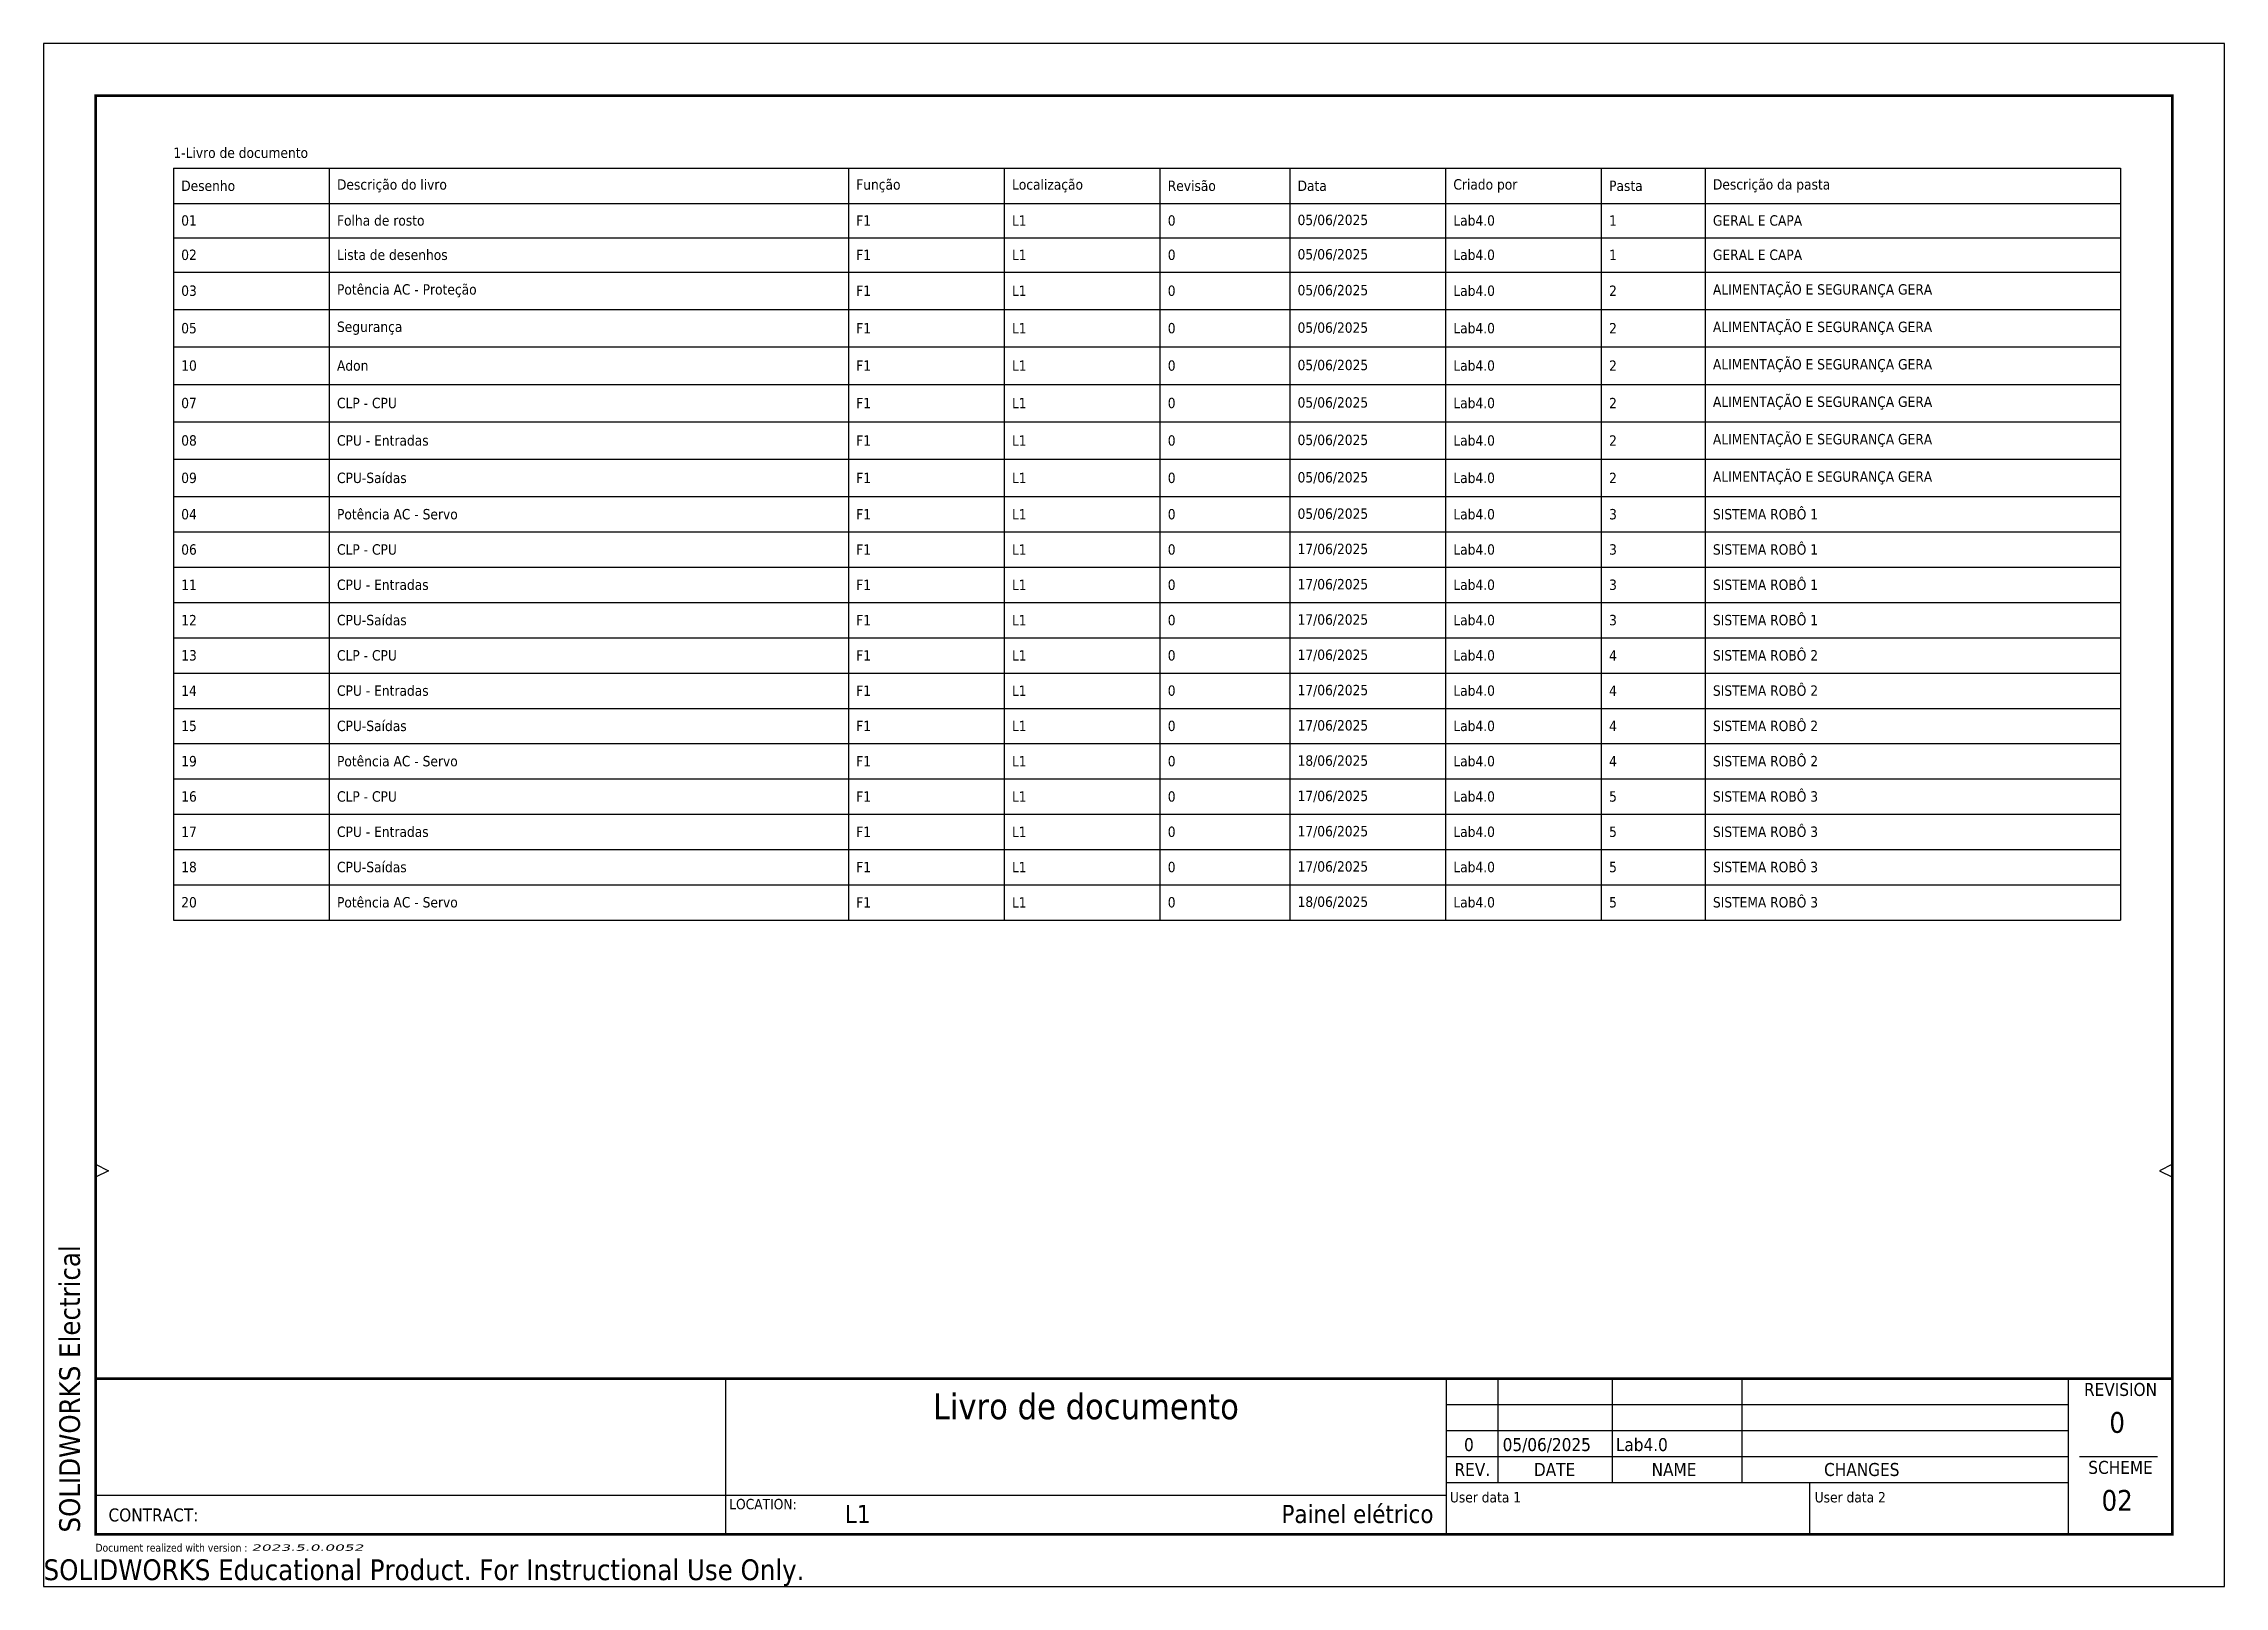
# Model space of a CAD drawing. Header units: millimetres. Extents: x 0 to 420, y 0 to 297.
import ezdxf
from ezdxf.enums import TextEntityAlignment as Align

# ---------------------------------------------------------------- set-up
doc = ezdxf.new("R2010")
doc.units = ezdxf.units.MM
doc.header["$LTSCALE"] = 10
doc.layers.add('DoNotPrint', color=7, linetype='Continuous', plot=False)
doc.layers.add('TITLEBLOCK', color=7, linetype='Continuous')
doc.styles.add('TAHOMA_STANDARD', font='')
doc.styles.add('TR_BOM_DATA', font='tahoma.ttf', dxfattribs={"height": 2})
doc.styles.add('TR_BOM_HEADING', font='tahoma.ttf', dxfattribs={"height": 2})
doc.styles.add('TR_BOM_TITLE', font='tahoma.ttf', dxfattribs={"height": 2})
doc.styles.get('TAHOMA_STANDARD').set_extended_font_data('Tahoma')

# ---------------------------------------------------------------- blocks, each defined once
blk = doc.blocks.new('TR_FDP_BASEA3_EN')
at = {"color": 7}
for p, q in [((10, 81.25), (12.5, 80)), ((12.5, 80), (10, 78.75)), ((410, 81.25), (407.5, 80)), ((407.5, 80), (410, 78.75)), ((131.41, 10), (131.41, 40)), ((270.16, 10), (270.16, 40)), ((280.16, 20), (280.16, 40)), ((302.16, 20), (302.16, 40)), ((327.16, 20), (327.16, 40)), ((390, 10), (390, 40)), ((270.16, 35), (390, 35)), ((270.16, 30), (390, 30)), ((270.16, 25), (390, 25)), ((392.11, 25), (407.11, 25)), ((270.16, 17.5), (10, 17.5)), ((270.16, 20), (390, 20)), ((340.08, 20), (340.08, 10))]:
    blk.add_line(p, q, dxfattribs=at)
at = {"color": 7, "const_width": 0.5}
blk.add_lwpolyline([(10, 287), (410, 287), (410, 10), (10, 10)], close=True, dxfattribs=at)
blk.add_lwpolyline([(10, 40), (410, 40)], dxfattribs=at)
at = {"layer": 'DoNotPrint', "color": 7}
for p, q in [((420, 297), (0, 297)), ((0, 297), (0, 0)), ((420, 0), (420, 297)), ((0, 0), (420, 0))]:
    blk.add_line(p, q, dxfattribs=at)
at = {"color": 7, "style": 'TAHOMA_STANDARD'}
for s, p in [('REVISION', (400, 37.91)), ('CHANGES', (350.16, 22.5)), ('SCHEME', (400, 22.91))]:
    blk.add_text(s, height=2.5, dxfattribs=at).set_placement(p, align=Align.MIDDLE_CENTER)
for s, p in [('REV.', (275.16, 22.5)), ('DATE', (291, 22.5)), ('NAME', (314, 22.5))]:
    blk.add_text(s, height=2.5, dxfattribs=at).set_placement(p, align=Align.MIDDLE)
for s, height, p in [('LOCATION:', 2, (132.04, 15.84)), ('CONTRACT:', 2.5, (12.5, 13.75)), ('Document realized with version :', 1.5, (9.99, 7.44))]:
    blk.add_text(s, height=height, dxfattribs=at).set_placement(p, align=Align.MIDDLE_LEFT)
blk.add_attdef('#APP_NAME', text='', height=4, rotation=90, dxfattribs=at).set_placement((5, 10.37), align=Align.MIDDLE_LEFT)
for tag, height, p in [('#PROJECT_DWG_OFFICE', 4, (76.27, 33.86)), ('#BUNDLE_TZ_0_L1', 5, (200.73, 32.17)), ('#PROJECT_DWG_OFFICE_ADDRESS_1', 3, (76.27, 28.22)), ('#PROJECT_DWG_OFFICE_ADDRESS_2', 3, (76.27, 24.16)), ('#FOLIO_TZ_1_L1', 4, (200.8, 24.51)), ('#PROJECT_DWG_OFFICE_ADDRESS_3', 3, (76.27, 19.93)), ('#FOLIO_TZ_2_L1', 4, (200.74, 18.8))]:
    blk.add_attdef(tag, text='', height=height, dxfattribs=at).set_placement(p, align=Align.CENTER)
for tag, height, p in [('#REV_NO_-0', 2.5, (274.5, 37.3)), ('#REV_NO_-1', 2.5, (274.5, 32.4)), ('#REV_NO', 4, (399.35, 31.56)), ('#REV_NO_-2', 2.5, (274.5, 27.3)), ('#FOLIO_TAG', 4, (399.35, 16.56))]:
    blk.add_attdef(tag, text='', height=height, dxfattribs=at).set_placement(p, align=Align.MIDDLE_CENTER)
for tag, height, p in [('#REV_CREATED_ON_-0', 2.5, (281, 37.2)), ('#REV_CREATED_BY_-0', 2.5, (302.7, 37.3)), ('#REV_NO_-0_TZ_0_L1', 2.5, (327.9, 37.3)), ('#REV_CREATED_BY_-1', 2.5, (302.7, 32.4)), ('#REV_CREATED_ON_-1', 2.5, (281, 32.1)), ('#REV_NO_-1_TZ_0_L1', 2.5, (327.9, 32.1)), ('#REV_CREATED_ON_-2', 2.5, (281, 27.3)), ('#REV_CREATED_BY_-2', 2.5, (302.8, 27.3)), ('#REV_NO_-2_TZ_0_L1', 2.5, (327.9, 27.5)), ('#FOLIO_LOC_TAG', 3.5, (154.33, 13.94))]:
    blk.add_attdef(tag, text='', height=height, dxfattribs=at).set_placement(p, align=Align.MIDDLE_LEFT)
for tag, p, height in [('##BUNDLE_TX_0_EN', (270.84, 16.16), 2), ('##BUNDLE_TX_1_EN', (341.1, 16.16), 2), ('#BUNDLE_TX_0', (271.84, 12.16), 2.5), ('#BUNDLE_TX_1', (342.1, 12.16), 2.5)]:
    blk.add_attdef(tag, p, '', height=height, dxfattribs=at)
blk.add_attdef('#PROJECT_CONTRACT_NUM', text='', height=3.5, dxfattribs=at).set_placement((37.75, 11.3), align=Align.BOTTOM_LEFT)
blk.add_attdef('#FOLIO_LOC_TZ_0_L1', text='', height=3.5, dxfattribs=at).set_placement((267.68, 13.94), align=Align.MIDDLE_RIGHT)
at = {"color": 7, "style": 'TAHOMA_STANDARD', "oblique": 15, "width": 2.071003}
blk.add_attdef('#ELVER', text='', height=1.21, dxfattribs=at).set_placement((40, 7.46), align=Align.MIDDLE_LEFT)
blk = doc.blocks.new('*T6')
at = {"color": 0, "linetype": 'ByBlock', "lineweight": -2}
for p, q in [((0, 0), (375, 0)), ((0, 0), (0, -144.72)), ((30, 0), (30, -144.72)), ((130, 0), (130, -144.72)), ((160, 0), (160, -144.72)), ((190, 0), (190, -144.72)), ((215, 0), (215, -144.72)), ((245, 0), (245, -144.72)), ((275, 0), (275, -144.72)), ((295, 0), (295, -144.72)), ((375, 0), (375, -144.72)), ((0, -6.76), (375, -6.76)), ((0, -13.37), (375, -13.37)), ((0, -19.98), (375, -19.98)), ((0, -27.18), (375, -27.18)), ((0, -34.39), (375, -34.39)), ((0, -41.6), (375, -41.6)), ((0, -48.8), (375, -48.8)), ((0, -56.01), (375, -56.01)), ((0, -63.21), (375, -63.21)), ((0, -70.01), (375, -70.01)), ((0, -76.8), (375, -76.8)), ((0, -83.59), (375, -83.59)), ((0, -90.38), (375, -90.38)), ((0, -97.17), (375, -97.17)), ((0, -103.97), (375, -103.97)), ((0, -110.76), (375, -110.76)), ((0, -117.55), (375, -117.55)), ((0, -124.34), (375, -124.34)), ((0, -131.13), (375, -131.13)), ((0, -137.93), (375, -137.93)), ((0, -144.72), (375, -144.72))]:
    blk.add_line(p, q, dxfattribs=at)
at = {"color": 150, "char_height": 2, "attachment_point": 4, "style": 'TR_BOM_HEADING'}
for s, insert, width in [('Desenho', (1.5, -3.38), 27), ('Descrição do livro', (31.5, -3.38), 97), ('Função', (131.5, -3.38), 27), ('Localização', (161.5, -3.38), 27), ('Revisão', (191.5, -3.38), 22), ('Data', (216.5, -3.38), 27), ('Criado por', (246.5, -3.38), 27), ('Pasta', (276.5, -3.38), 17), ('Descrição da pasta', (296.5, -3.38), 77)]:
    blk.add_mtext(s, dxfattribs=dict(at, insert=insert, width=width))
at = {"color": 7, "char_height": 2, "attachment_point": 4, "style": 'TR_BOM_DATA'}
for s, insert, width in [('01', (1.5, -10.06), 27), ('Folha de rosto', (31.5, -10.06), 97), ('F1', (131.5, -10.06), 27), ('L1', (161.5, -10.06), 27), ('0', (191.5, -10.06), 22), ('05/06/2025', (216.5, -10.06), 27), ('Lab4.0', (246.5, -10.06), 27), ('1', (276.5, -10.06), 17), ('GERAL E CAPA', (296.5, -10.06), 77), ('02', (1.5, -16.67), 27), ('Lista de desenhos', (31.5, -16.67), 97), ('F1', (131.5, -16.67), 27), ('L1', (161.5, -16.67), 27), ('0', (191.5, -16.67), 22), ('05/06/2025', (216.5, -16.67), 27), ('Lab4.0', (246.5, -16.67), 27), ('1', (276.5, -16.67), 17), ('GERAL E CAPA', (296.5, -16.67), 77), ('03', (1.5, -23.58), 27), ('Potência AC - Proteção', (31.5, -23.58), 97), ('F1', (131.5, -23.58), 27), ('L1', (161.5, -23.58), 27), ('0', (191.5, -23.58), 22), ('05/06/2025', (216.5, -23.58), 27), ('Lab4.0', (246.5, -23.58), 27), ('2', (276.5, -23.58), 17), ('ALIMENTAÇÃO E SEGURANÇA GERA', (296.5, -23.58), 77), ('ALIMENTAÇÃO E SEGURANÇA GERA', (296.5, -30.79), 77), ('05', (1.5, -30.79), 27), ('Segurança', (31.5, -30.79), 97), ('F1', (131.5, -30.79), 27), ('L1', (161.5, -30.79), 27), ('0', (191.5, -30.79), 22), ('05/06/2025', (216.5, -30.79), 27), ('Lab4.0', (246.5, -30.79), 27), ('2', (276.5, -30.79), 17), ('10', (1.5, -37.99), 27), ('Adon', (31.5, -37.99), 97), ('F1', (131.5, -37.99), 27), ('L1', (161.5, -37.99), 27), ('0', (191.5, -37.99), 22), ('05/06/2025', (216.5, -37.99), 27), ('Lab4.0', (246.5, -37.99), 27), ('2', (276.5, -37.99), 17), ('ALIMENTAÇÃO E SEGURANÇA GERA', (296.5, -37.99), 77), ('07', (1.5, -45.2), 27), ('CLP - CPU', (31.5, -45.2), 97), ('F1', (131.5, -45.2), 27), ('L1', (161.5, -45.2), 27), ('0', (191.5, -45.2), 22), ('05/06/2025', (216.5, -45.2), 27), ('Lab4.0', (246.5, -45.2), 27), ('2', (276.5, -45.2), 17), ('ALIMENTAÇÃO E SEGURANÇA GERA', (296.5, -45.2), 77), ('08', (1.5, -52.41), 27), ('CPU - Entradas', (31.5, -52.41), 97), ('F1', (131.5, -52.41), 27), ('L1', (161.5, -52.41), 27), ('0', (191.5, -52.41), 22), ('05/06/2025', (216.5, -52.41), 27), ('Lab4.0', (246.5, -52.41), 27), ('2', (276.5, -52.41), 17), ('ALIMENTAÇÃO E SEGURANÇA GERA', (296.5, -52.41), 77), ('09', (1.5, -59.61), 27), ('CPU-Saídas', (31.5, -59.61), 97), ('F1', (131.5, -59.61), 27), ('L1', (161.5, -59.61), 27), ('0', (191.5, -59.61), 22), ('05/06/2025', (216.5, -59.61), 27), ('Lab4.0', (246.5, -59.61), 27), ('2', (276.5, -59.61), 17), ('ALIMENTAÇÃO E SEGURANÇA GERA', (296.5, -59.61), 77), ('04', (1.5, -66.61), 27), ('Potência AC - Servo', (31.5, -66.61), 97), ('F1', (131.5, -66.61), 27), ('L1', (161.5, -66.61), 27), ('0', (191.5, -66.61), 22), ('05/06/2025', (216.5, -66.61), 27), ('Lab4.0', (246.5, -66.61), 27), ('3', (276.5, -66.61), 17), ('SISTEMA ROBÔ 1', (296.5, -66.61), 77), ('06', (1.5, -73.4), 27), ('CLP - CPU', (31.5, -73.4), 97), ('F1', (131.5, -73.4), 27), ('L1', (161.5, -73.4), 27), ('0', (191.5, -73.4), 22), ('17/06/2025', (216.5, -73.4), 27), ('Lab4.0', (246.5, -73.4), 27), ('3', (276.5, -73.4), 17), ('SISTEMA ROBÔ 1', (296.5, -73.4), 77), ('11', (1.5, -80.19), 27), ('CPU - Entradas', (31.5, -80.19), 97), ('F1', (131.5, -80.19), 27), ('L1', (161.5, -80.19), 27), ('0', (191.5, -80.19), 22), ('17/06/2025', (216.5, -80.19), 27), ('Lab4.0', (246.5, -80.19), 27), ('3', (276.5, -80.19), 17), ('SISTEMA ROBÔ 1', (296.5, -80.19), 77), ('12', (1.5, -86.99), 27), ('CPU-Saídas', (31.5, -86.99), 97), ('F1', (131.5, -86.99), 27), ('L1', (161.5, -86.99), 27), ('0', (191.5, -86.99), 22), ('17/06/2025', (216.5, -86.99), 27), ('Lab4.0', (246.5, -86.99), 27), ('3', (276.5, -86.99), 17), ('SISTEMA ROBÔ 1', (296.5, -86.99), 77), ('SISTEMA ROBÔ 2', (296.5, -93.78), 77), ('13', (1.5, -93.78), 27), ('CLP - CPU', (31.5, -93.78), 97), ('F1', (131.5, -93.78), 27), ('L1', (161.5, -93.78), 27), ('0', (191.5, -93.78), 22), ('17/06/2025', (216.5, -93.78), 27), ('Lab4.0', (246.5, -93.78), 27), ('4', (276.5, -93.78), 17), ('14', (1.5, -100.57), 27), ('CPU - Entradas', (31.5, -100.57), 97), ('F1', (131.5, -100.57), 27), ('L1', (161.5, -100.57), 27), ('0', (191.5, -100.57), 22), ('17/06/2025', (216.5, -100.57), 27), ('Lab4.0', (246.5, -100.57), 27), ('4', (276.5, -100.57), 17), ('SISTEMA ROBÔ 2', (296.5, -100.57), 77), ('15', (1.5, -107.36), 27), ('CPU-Saídas', (31.5, -107.36), 97), ('F1', (131.5, -107.36), 27), ('L1', (161.5, -107.36), 27), ('0', (191.5, -107.36), 22), ('17/06/2025', (216.5, -107.36), 27), ('Lab4.0', (246.5, -107.36), 27), ('4', (276.5, -107.36), 17), ('SISTEMA ROBÔ 2', (296.5, -107.36), 77), ('19', (1.5, -114.15), 27), ('Potência AC - Servo', (31.5, -114.15), 97), ('F1', (131.5, -114.15), 27), ('L1', (161.5, -114.15), 27), ('0', (191.5, -114.15), 22), ('18/06/2025', (216.5, -114.15), 27), ('Lab4.0', (246.5, -114.15), 27), ('4', (276.5, -114.15), 17), ('SISTEMA ROBÔ 2', (296.5, -114.15), 77), ('16', (1.5, -120.95), 27), ('CLP - CPU', (31.5, -120.95), 97), ('F1', (131.5, -120.95), 27), ('L1', (161.5, -120.95), 27), ('0', (191.5, -120.95), 22), ('17/06/2025', (216.5, -120.95), 27), ('Lab4.0', (246.5, -120.95), 27), ('5', (276.5, -120.95), 17), ('SISTEMA ROBÔ 3', (296.5, -120.95), 77), ('17', (1.5, -127.74), 27), ('CPU - Entradas', (31.5, -127.74), 97), ('F1', (131.5, -127.74), 27), ('L1', (161.5, -127.74), 27), ('0', (191.5, -127.74), 22), ('17/06/2025', (216.5, -127.74), 27), ('Lab4.0', (246.5, -127.74), 27), ('5', (276.5, -127.74), 17), ('SISTEMA ROBÔ 3', (296.5, -127.74), 77), ('18', (1.5, -134.53), 27), ('CPU-Saídas', (31.5, -134.53), 97), ('F1', (131.5, -134.53), 27), ('L1', (161.5, -134.53), 27), ('0', (191.5, -134.53), 22), ('17/06/2025', (216.5, -134.53), 27), ('Lab4.0', (246.5, -134.53), 27), ('5', (276.5, -134.53), 17), ('SISTEMA ROBÔ 3', (296.5, -134.53), 77), ('20', (1.5, -141.32), 27), ('Potência AC - Servo', (31.5, -141.32), 97), ('F1', (131.5, -141.32), 27), ('L1', (161.5, -141.32), 27), ('0', (191.5, -141.32), 22), ('18/06/2025', (216.5, -141.32), 27), ('Lab4.0', (246.5, -141.32), 27), ('5', (276.5, -141.32), 17), ('SISTEMA ROBÔ 3', (296.5, -141.32), 77)]:
    blk.add_mtext(s, dxfattribs=dict(at, insert=insert, width=width))

msp = doc.modelspace()

# ---------------------------------------------------------------- block references
msp.add_blockref('*T6', (25, 273))
at = {"layer": 'TITLEBLOCK'}
msp.add_blockref('TR_FDP_BASEA3_EN', (0, 0), dxfattribs=at).add_auto_attribs({'#FOLIO_TAG': '02', '#FOLIO_LOC_TAG': 'L1', '#FOLIO_LOC_TZ_0_L1': 'Painel elétrico', '#BUNDLE_TZ_0_L1': 'Livro de documento', '#REV_NO': '0', '#ELVER': '2023.5.0.0052', '##BUNDLE_TX_0_EN': 'User data 1', '##BUNDLE_TX_1_EN': 'User data 2', '#REV_CREATED_ON_-2': '05/06/2025', '#REV_CREATED_BY_-2': 'Lab4.0', '#REV_NO_-2': '0', '#APP_NAME': 'SOLIDWORKS Electrical'})

# ---------------------------------------------------------------- texts
at = {"color": 150, "style": 'TR_BOM_TITLE'}
msp.add_text('1-Livro de documento', height=2, dxfattribs=at).set_placement((25, 275))
at = {"color": 1, "true_color": 0xff0000, "style": 'TAHOMA_STANDARD'}
msp.add_text('SOLIDWORKS Educational Product. For Instructional Use Only.', height=4, dxfattribs=at).set_placement((0, 0), align=Align.BOTTOM_LEFT)

doc.saveas('drawing.dxf')
